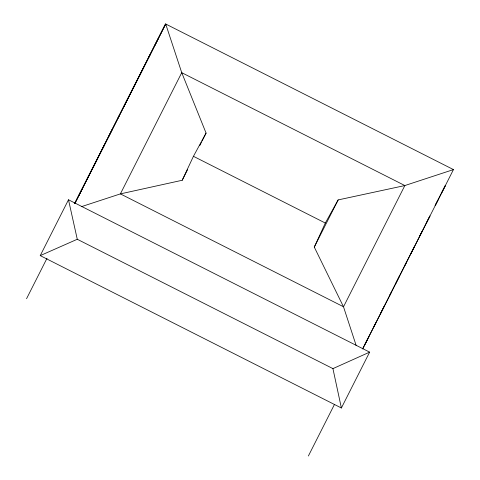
<?xml version="1.0" encoding="UTF-8"?>
<svg xmlns="http://www.w3.org/2000/svg" width="480" height="480" viewBox="0 0 480 480"><rect width="100%" height="100%" fill="white"/><g stroke="black" fill="none" stroke-linecap="round" stroke-linejoin="round"><path stroke-width="0.72" d="M356.184 345.57L343.494 306.774L314.286 247.092L325.326 223.044L338.154 199.92L404.85 185.556L453.45 169.59L165.702 24L75.042 203.19M81.552 206.616L120.39 193.89L182.208 180.264L193.434 156.306L206.076 133.092L181.74 72.672L165.702 24M158.454 38.238L154.65 45.798M368.538 337.332L368.85 336.702M367.962 338.484L365.046 344.262M78.276 196.746L82.008 189.186M93.546 166.554L97.284 158.994M108.822 136.368L112.56 128.808M124.098 106.176L127.836 98.616M139.374 75.984L143.106 68.424M380.322 314.07L384.054 306.51M395.598 283.878L399.33 276.318M410.874 253.692L429.954 215.94L426.15 223.5M441.42 193.314L445.23 185.748L435.132 205.566L437.928 200.22M68.496 199.77L40.236 255.618L341.382 407.988L369.642 352.14L68.496 199.77L77.274 239.268L332.928 368.622L369.642 352.14M74.58 203.58L165.438 24M26.55 298.704L47.004 258.276M74.742 203.55L165.132 25.134M182.208 180.264L187.584 169.632M199.686 145.716L201.372 142.392M202.044 141.066L206.076 133.092M314.286 247.092L338.154 199.92M334.392 404.58L308.376 456M422.652 230.406L419.856 235.752M362.766 348.588L391.104 292.752M389.64 295.47L414.27 246.792M362.676 348.954L453.45 169.59M150.156 54.666L148.362 58.05M134.88 84.858L133.086 88.236M104.328 145.236L102.534 148.62M119.604 115.044L117.81 118.428M89.058 175.428L87.258 178.806M406.38 262.56L404.58 265.944M375.828 322.938L374.034 326.322M160.572 33.918L160.842 33.522M40.236 255.618L77.274 239.268M193.434 156.306L325.326 223.044M332.928 368.622L341.382 407.988M181.74 72.672L120.39 193.89L343.518 306.774L404.85 185.556L181.74 72.672"/></g></svg>
